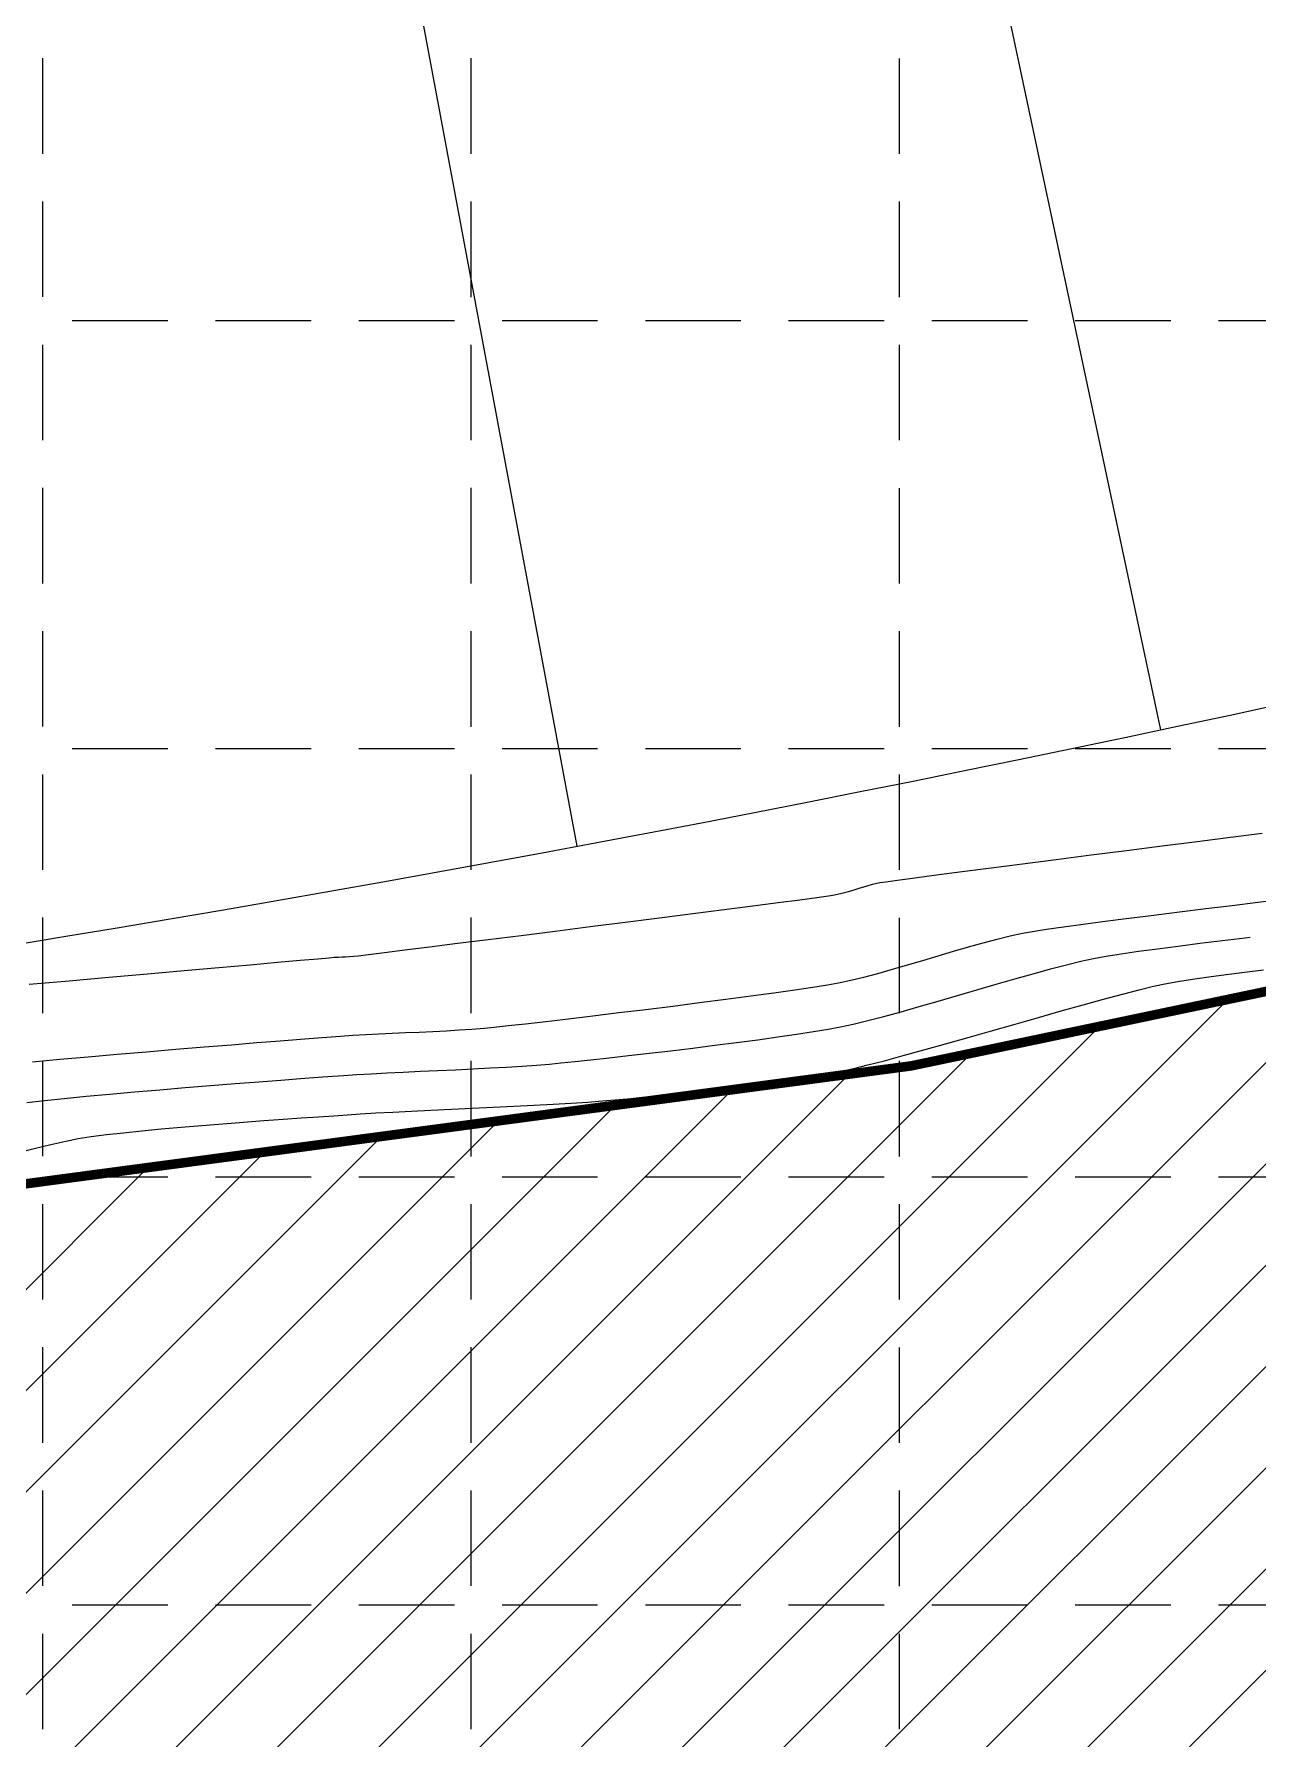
# Model space of a CAD drawing. Extents: x 2138193 to 2139991, y 332071 to 334944.
# Drawn here: x 2139090.7 to 2139218.8, y 332865.7 to 333044.3 of the extents above; entities that cross this region are included whole.
import ezdxf

# ---------------------------------------------------------------- set-up
doc = ezdxf.new("R2010")
doc.units = 0
doc.header["$LTSCALE"] = 100
doc.header["$MEASUREMENT"] = 0
doc.linetypes.add('DASHED', pattern=[0.75, 0.5, -0.25])
doc.linetypes.add('HIDDEN', pattern=[0.375, 0.25, -0.125])
for name, color, linetype in [('CONTOURS', 35, 'Continuous'), ('GRID', 254, 'DASHED'), ('V-PROP-SUBD-N', 7, 'Continuous')]:
    doc.layers.add(name, color=color, linetype=linetype)

msp = doc.modelspace()

# ---------------------------------------------------------------- hatches: boundary and pattern name
at = {"layer": 'CONTOURS', "ltscale": 10}
h = msp.add_hatch(dxfattribs=at)
h.set_pattern_fill('ANSI31', color=5, scale=60, style=0)
h.set_pattern_definition([(45, (0, 0), (-5.303300858899106, 5.303300858899107), [])])
h.paths.add_polyline_path([(2138483.546160111, 332606.2740493599), (2138656.140052903, 332606.2740493599), (2138921.264482902, 332760.8706732228), (2139372.471049562, 332785.9219287917), (2139377.748317752, 332780.6479753673), (2139409.411939294, 332807.0177192923), (2139404.134671104, 332828.1135155923), (2139401.496037009, 332952.0512992817), (2139392.260811476, 332977.1025548506), (2139347.404019459, 332973.1470955816), (2139339.488117175, 332969.1916305132), (2139182.489332715, 332936.2294564062), (2139043.960999322, 332917.7706368185), (2138914.667891463, 332903.2672764998), (2138844.744069344, 332879.534509287), (2138820.996350087, 332862.3941780554), (2138795.929319984, 332796.4698240421), (2138748.301847437, 332763.2789477164)])

# ---------------------------------------------------------------- linework, layer by layer
at = {"layer": 'CONTOURS', "color": 5, "ltscale": 10, "const_width": 1}
msp.add_lwpolyline([(2138656.140052903, 332606.2740493598), (2138921.264482902, 332760.8706732228), (2139372.471049562, 332785.9219287917), (2139377.748317752, 332780.6479753673), (2139409.411939294, 332807.0177192923), (2139404.134671104, 332828.1135155923), (2139401.496037009, 332952.0512992817), (2139392.260811476, 332977.1025548506), (2139347.404019459, 332973.1470955816), (2139339.488117175, 332969.1916305132), (2139182.489332715, 332936.2294564062), (2139043.960999322, 332917.7706368185), (2138914.667891463, 332903.2672764998), (2138844.744069344, 332879.534509287), (2138820.996350087, 332862.3941780554), (2138795.929319984, 332796.4698240421), (2138748.301847437, 332763.2789477164), (2138483.546160112, 332606.27404936)], dxfattribs=at)
at = {"layer": 'CONTOURS', "extrusion": (0.1262714683263507, -0.9919957239256163, 0), "elevation": -60173.13636087859}
msp.add_lwpolyline([(2164129.199477174, 548), (2164132.880474918, 548)], dxfattribs=at)
at = {"layer": 'CONTOURS'}
for points, elevation in [([(2139212.413155856, 332959.7304360873), (2139215.927103354, 332960.1776215354)], 548), ([(2139205.04135132, 332958.7917002609), (2139208.761621833, 332959.2656310972)], 548), ([(2139182.858238722, 332955.9321311753), (2139185.131863757, 332956.2321194478)], 548), ([(2139185.131863757, 332956.2321194478), (2139187.81870253, 332956.5824377459)], 548), ([(2139187.81870253, 332956.5824377459), (2139190.849905008, 332956.9745923736)], 548), ([(2139190.849905008, 332956.9745923736), (2139194.15662116, 332957.4000896348)], 548), ([(2139177.761442554, 332955.0643613991), (2139178.43866895, 332955.247737943)], 548), ([(2139178.43866895, 332955.247737943), (2139179.205146372, 332955.41908347)], 548), ([(2139165.902349235, 332952.983764022), (2139168.569250112, 332953.3303027814)], 548), ([(2139145.219496091, 332950.350192329), (2139148.877151177, 332950.8120785715)], 548), ([(2139198.429523826, 332950.7978090598), (2139200.488320557, 332951.0789056399)], 546), ([(2139202.780149613, 332951.3803694995), (2139205.257841208, 332951.6976026817)], 546), ([(2139207.87422556, 332952.0260072299), (2139210.582132883, 332952.3609851872)], 546), ([(2139141.639476933, 332949.8992060951), (2139145.219496091, 332950.350192329)], 548), ([(2139188.491343073, 332948.6907969584), (2139190.019145855, 332949.1197206794)], 546), ([(2139210.442544965, 332948.7814201904), (2139212.71835464, 332949.0652937851)], 545), ([(2139122.906403602, 332947.6471318544), (2139123.278105485, 332947.6614422127)], 548), ([(2139124.579427933, 332947.7704928405), (2139125.673902554, 332947.9041823004)], 548), ([(2139127.331536364, 332948.1090209473), (2139129.482968896, 332948.3764017558)], 548), ([(2139182.092347393, 332946.8053524918), (2139183.69690674, 332947.2794336046)], 546), ([(2139183.69690674, 332947.2794336046), (2139185.311044887, 332947.7592822004)], 546), ([(2139185.311044887, 332947.7592822004), (2139186.915583208, 332948.2335270584)], 546), ([(2139186.915583208, 332948.2335270584), (2139188.491343073, 332948.6907969584)], 546), ([(2139201.581964937, 332947.4745121101), (2139202.885570789, 332947.7120830962)], 545), ([(2139206.275176349, 332948.2282305998), (2139208.281547431, 332948.5015175308)], 545), ([(2139094.320284401, 332945.1428984617), (2139098.475042772, 332945.5125169635)], 548), ([(2139098.475042772, 332945.5125169635), (2139102.522913741, 332945.8725019447)], 548), ([(2139106.388963033, 332946.2161672772), (2139109.998256371, 332946.5368268332)], 548), ([(2139109.998256371, 332946.5368268332), (2139113.275859484, 332946.827794485)], 548), ([(2139113.275859484, 332946.827794485), (2139116.146838095, 332947.0823841045)], 548), ([(2139176.153470588, 332945.1941272824), (2139177.527928446, 332945.5314262572)], 546), ([(2139193.348135235, 332945.34413416), (2139195.251994518, 332945.8821060922)], 545), ([(2139197.055870998, 332946.376578815), (2139198.731200806, 332946.8151033669)], 545), ([(2139211.944223718, 332945.3225627763), (2139213.643402121, 332945.5676129437)], 544), ([(2139213.643402121, 332945.5676129437), (2139215.466558984, 332945.8101500965)], 544), ([(2139163.078988556, 332943.2095093841), (2139165.688454821, 332943.5534794825)], 546), ([(2139173.740210617, 332944.7141156722), (2139174.884484674, 332944.9194518935)], 546), ([(2139187.322299246, 332943.5937127246), (2139189.354723731, 332944.1874885145)], 545), ([(2139151.887839682, 332941.8044554358), (2139154.689764442, 332942.147690246)], 546), ([(2139154.689764442, 332942.147690246), (2139157.525215851, 332942.5004124108)], 546), ([(2139181.424917275, 332941.8999610278), (2139183.32883215, 332942.4375000196)], 545), ([(2139133.787789621, 332939.9080793833), (2139135.159101708, 332939.9887814112)], 546), ([(2139135.159101708, 332939.9887814112), (2139136.494875154, 332940.0813214782)], 546), ([(2139137.785023805, 332940.1884555132), (2139138.828291598, 332940.2916129011)], 546), ([(2139138.828291598, 332940.2916129011), (2139140.286078647, 332940.4476741288)], 546), ([(2139172.246300798, 332939.8147598857), (2139173.799451147, 332940.0719028219)], 545), ([(2139173.799451147, 332940.0719028219), (2139175.094539186, 332940.3107299068)], 545), ([(2139175.094539186, 332940.3107299068), (2139176.427213761, 332940.5990010367)], 545), ([(2139193.365819687, 332940.6060176196), (2139195.809419079, 332941.3021328864)], 544), ([(2139108.472788923, 332938.2147631845), (2139111.318506298, 332938.4492910579)], 546), ([(2139116.412318889, 332938.8627836523), (2139118.556041576, 332939.0339201508)], 546), ([(2139129.561483026, 332939.7094422466), (2139130.978894128, 332939.7711657297)], 546), ([(2139132.391025044, 332939.8364594657), (2139133.787789621, 332939.9080793833)], 546), ([(2139166.417282072, 332938.9715218457), (2139168.517335643, 332939.2607608099)], 545), ([(2139168.517335643, 332939.2607608099), (2139170.472968758, 332939.5431096859)], 545), ([(2139170.472968758, 332939.5431096859), (2139172.246300798, 332939.8147598857)], 545), ([(2139090.502864205, 332936.6652428884), (2139093.343541822, 332936.9208725073)], 546), ([(2139093.343541822, 332936.9208725073), (2139096.315525058, 332937.1827704466)], 546), ([(2139102.444663336, 332937.709714842), (2139105.497445848, 332937.9669330755)], 546), ([(2139143.256838841, 332936.3114231025), (2139144.618799224, 332936.4244034733)], 545), ([(2139145.807357071, 332936.5380666248), (2139147.268181251, 332936.6867341521)], 545), ([(2139152.905445628, 332937.3046771123), (2139155.076528974, 332937.5552762662)], 545), ([(2139155.076528974, 332937.5552762662), (2139157.330475568, 332937.8218368577)], 545), ([(2139177.96318192, 332936.3217806943), (2139179.7023284, 332936.7738940735)], 544), ([(2139179.7023284, 332936.7738940735), (2139181.661602475, 332937.3023760375)], 544), ([(2139121.917260774, 332935.1499487715), (2139123.089449035, 332935.2352618233)], 545), ([(2139127.594791156, 332935.4977958205), (2139129.318078212, 332935.5813067225)], 545), ([(2139132.937134759, 332935.7479127526), (2139134.779645221, 332935.8328695041)], 545), ([(2139134.779645221, 332935.8328695041), (2139136.60863779, 332935.9201698293)], 545), ([(2139140.11955119, 332936.1055244476), (2139141.748212991, 332936.2054403646)], 545), ([(2139172.477454196, 332935.2025173943), (2139173.976126389, 332935.4545731588)], 544), ([(2139173.976126389, 332935.4545731588), (2139175.304593699, 332935.7020079201)], 544), ([(2139176.483993524, 332935.9598729574), (2139177.96318192, 332936.3217806943)], 544), ([(2139093.824459097, 332932.825176359), (2139096.122724002, 332933.0463229252)], 545), ([(2139098.585112431, 332933.2722307221), (2139101.164721977, 332933.4999759878)], 545), ([(2139101.164721977, 332933.4999759878), (2139103.81465023, 332933.7266349606)], 545), ([(2139106.487994784, 332933.9492838786), (2139109.137853229, 332934.1649989798)], 545), ([(2139157.734931957, 332933.2976079533), (2139159.582973888, 332933.5032639063)], 544), ([(2139165.343088445, 332934.1943997694), (2139167.241394245, 332934.4417818142)], 544), ([(2139123.430658034, 332931.1126025296), (2139124.819336934, 332931.2052332293)], 544), ([(2139138.717642086, 332931.9100504676), (2139140.884850041, 332932.0161894098)], 544), ([(2139140.884850041, 332932.0161894098), (2139142.993727576, 332932.1230393653)], 544), ([(2139142.993727576, 332932.1230393653), (2139145.009686567, 332932.2303831082)], 544), ([(2139148.624496429, 332932.445683052), (2139150.154171054, 332932.5532048011)], 544), ([(2139100.01058499, 332929.229197229), (2139101.927334597, 332929.4285887151)], 544), ([(2139106.07516809, 332929.812124534), (2139108.240633023, 332929.994512754)], 544), ([(2139110.423384111, 332930.1694771061), (2139112.590611877, 332930.3361395337)], 544), ([(2139114.709506846, 332930.4936219805), (2139116.747259539, 332930.6410463902)], 544), ([(2139116.747259539, 332930.6410463902), (2139118.671060482, 332930.7775347062)], 544), ([(2139090.665300962, 332927.5766007274), (2139092.421001339, 332928.0100042759)], 544), ([(2139093.972799718, 332928.360076035), (2139095.282718444, 332928.6110651409)], 544), ([(2139096.655467437, 332928.8195573856), (2139098.242359444, 332929.0258941004)], 544), ([(2139098.242359444, 332929.0258941004), (2139100.01058499, 332929.229197229)], 544)]:
    msp.add_lwpolyline(points, dxfattribs=dict(at, elevation=elevation))
at = {"layer": 'CONTOURS', "extrusion": (0.1262885962209197, -0.9919935435599113, 0), "elevation": -60135.77001580864}
msp.add_lwpolyline([(2164137.461396348, 548), (2164140.795602466, 548)], dxfattribs=at)
at = {"layer": 'CONTOURS', "extrusion": (0.1271401217307065, -0.9918847662134455, 0), "elevation": -58277.96746851382}
msp.add_lwpolyline([(2164166.340303882, 548), (2164169.882428846, 548)], dxfattribs=at)
at = {"layer": 'CONTOURS', "extrusion": (0.1267900415274944, -0.9919295768195726, 0), "elevation": -59041.77826663147}
msp.add_lwpolyline([(2164149.179221123, 548), (2164152.860120939, 548)], dxfattribs=at)
at = {"layer": 'CONTOURS', "extrusion": (0.1265398813160619, -0.9919615206430726, 0), "elevation": -59587.55728315352}
msp.add_lwpolyline([(2164137.901467362, 548), (2164141.651771073, 548)], dxfattribs=at)
at = {"layer": 'CONTOURS', "extrusion": (0.2173901262053393, -0.9760847980725992, 0), "elevation": 140043.9353064228}
msp.add_lwpolyline([(2160396.616942549, 548), (2160397.402281199, 548)], dxfattribs=at)
at = {"layer": 'CONTOURS', "extrusion": (0.2607951170292627, -0.9653941717939326, 0), "elevation": 236454.3066464692}
msp.add_lwpolyline([(2151980.15800978, 548), (2151980.859567284, 548)], dxfattribs=at)
at = {"layer": 'CONTOURS', "extrusion": (-0.2918953036658262, 0.9564502766468498, 0), "elevation": -305960.9866928409}
msp.add_lwpolyline([(-2143203.241341697, 548), (-2143203.893448421, 548)], dxfattribs=at)
at = {"layer": 'CONTOURS', "extrusion": (0.3033600028692761, -0.9528760195634859, 0), "elevation": 331676.0678011369}
msp.add_lwpolyline([(2139375.151841888, 548), (2139375.787644972, 548)], dxfattribs=at)
at = {"layer": 'CONTOURS', "extrusion": (-0.2921968731055384, 0.9563581898783249, 0), "elevation": -306636.7502469308}
msp.add_lwpolyline([(-2143107.948310484, 548), (-2143108.600452222, 548)], dxfattribs=at)
at = {"layer": 'CONTOURS', "extrusion": (-0.15596531152322, 0.9877625330014623, 0), "elevation": -4756.863004196377}
msp.add_lwpolyline([(-2164930.565880133, 548), (-2164931.194455933, 548)], dxfattribs=at)
at = {"layer": 'CONTOURS', "extrusion": (0.1387703568482799, -0.9903245872239067, 0), "elevation": -32879.28723445785}
msp.add_lwpolyline([(2164686.73413614, 548), (2164687.986904653, 548)], dxfattribs=at)
at = {"layer": 'CONTOURS', "extrusion": (0.1334081231983502, -0.9910611851266772, 0), "elevation": -44595.33039716963}
msp.add_lwpolyline([(2164478.316981978, 548), (2164480.124702118, 548)], dxfattribs=at)
at = {"layer": 'CONTOURS', "extrusion": (0.1270439971910148, -0.9918970827549246, 0), "elevation": -58486.90407966555}
msp.add_lwpolyline([(2164125.764381679, 548), (2164129.065726344, 548)], dxfattribs=at)
at = {"layer": 'CONTOURS', "extrusion": (0.1278037701171362, -0.9917994738574156, 0), "elevation": -56829.12689015566}
msp.add_lwpolyline([(2164173.232762873, 548), (2164176.263040487, 548)], dxfattribs=at)
at = {"layer": 'CONTOURS', "extrusion": (0.1304333579191407, -0.9914570788198233, 0), "elevation": -51089.99660295137}
msp.add_lwpolyline([(2164322.04167365, 548), (2164324.320152056, 548)], dxfattribs=at)
at = {"layer": 'CONTOURS', "extrusion": (0.1330734390307598, -0.9911061798942264, 0), "elevation": -45325.57903456537}
msp.add_lwpolyline([(2164452.711989739, 548), (2164454.509744393, 548)], dxfattribs=at)
at = {"layer": 'CONTOURS', "extrusion": (0.1384497671938766, -0.9903694573056872, 0), "elevation": -33579.39045093767}
msp.add_lwpolyline([(2164668.602212497, 548), (2164669.84938089, 548)], dxfattribs=at)
at = {"layer": 'CONTOURS', "extrusion": (0.155547398592707, -0.9878284298353848, 0), "elevation": 3841.460812539735}
msp.add_lwpolyline([(2164926.875314862, 548), (2164927.50213298, 548)], dxfattribs=at)
at = {"layer": 'CONTOURS', "extrusion": (0.1215205530704062, -0.9925889155040282, 0), "elevation": -70526.76982993909}
msp.add_lwpolyline([(2163817.266807036, 546), (2163820.039617077, 546)], dxfattribs=at)
at = {"layer": 'CONTOURS', "extrusion": (0.1207103013224802, -0.9926877772767408, 0), "elevation": -72292.98746726575}
msp.add_lwpolyline([(2163761.750534044, 546), (2163764.520230597, 546)], dxfattribs=at)
at = {"layer": 'CONTOURS', "extrusion": (0.1202963822604454, -0.9927380220456195, 0), "elevation": -73195.1789303312}
msp.add_lwpolyline([(2163734.189041493, 546), (2163736.908245829, 546)], dxfattribs=at)
at = {"layer": 'CONTOURS', "extrusion": (0.1202793182511863, -0.9927400896513799, 0), "elevation": -73232.37099574052}
msp.add_lwpolyline([(2163735.649787701, 546), (2163738.271119707, 546)], dxfattribs=at)
at = {"layer": 'CONTOURS', "extrusion": (0.1256167790247722, -0.9920788400260543, 0), "elevation": -61600.46363045298}
msp.add_lwpolyline([(2164028.545274168, 548), (2164032.240474994, 548)], dxfattribs=at)
at = {"layer": 'CONTOURS', "extrusion": (0.1260015205152081, -0.9920300483492704, 0), "elevation": -60761.19764170208}
msp.add_lwpolyline([(2164055.967805791, 548), (2164059.601612601, 548)], dxfattribs=at)
at = {"layer": 'CONTOURS', "extrusion": (0.1264643606302388, -0.991971151541407, 0), "elevation": -59751.50056981429}
msp.add_lwpolyline([(2164087.715562889, 548), (2164091.218084179, 548)], dxfattribs=at)
at = {"layer": 'CONTOURS', "extrusion": (0.1425373120607168, -0.9897894294598755, 0), "elevation": -24635.58609280689}
msp.add_lwpolyline([(2164812.107885593, 546), (2164813.904828024, 546)], dxfattribs=at)
at = {"layer": 'CONTOURS', "extrusion": (0.130415136951165, -0.9914594757497701, 0), "elevation": -51123.37749178172}
msp.add_lwpolyline([(2164352.455227469, 546), (2164354.766798554, 546)], dxfattribs=at)
at = {"layer": 'CONTOURS', "extrusion": (0.1245412328336518, -0.9922144331364436, 0), "elevation": -63940.2198028873}
msp.add_lwpolyline([(2164016.54716491, 546), (2164019.184079133, 546)], dxfattribs=at)
at = {"layer": 'CONTOURS', "extrusion": (0.124126563272961, -0.9922663938126918, 0), "elevation": -64850.69275819103}
msp.add_lwpolyline([(2163916.631507878, 548), (2163919.585299922, 548)], dxfattribs=at)
at = {"layer": 'CONTOURS', "extrusion": (0.1244240636456558, -0.992229133006032, 0), "elevation": -64201.89335076971}
msp.add_lwpolyline([(2163938.931875384, 548), (2163942.173733335, 548)], dxfattribs=at)
at = {"layer": 'CONTOURS', "extrusion": (0.1247038272880301, -0.9921940109977067, 0), "elevation": -63591.7464006127}
msp.add_lwpolyline([(2163960.190059258, 548), (2163963.650090992, 548)], dxfattribs=at)
at = {"layer": 'CONTOURS', "extrusion": (0.2574743359389459, -0.9662851371788759, 0), "elevation": 229062.7438039174}
msp.add_lwpolyline([(2152793.374603573, 546), (2152794.886235092, 546)], dxfattribs=at)
at = {"layer": 'CONTOURS', "extrusion": (0.2388961287489139, -0.9710451275140525, 0), "elevation": 187735.5648282073}
msp.add_lwpolyline([(2156791.812043428, 546), (2156793.227376959, 546)], dxfattribs=at)
at = {"layer": 'CONTOURS', "extrusion": (-0.212296376602, 0.977205325651504, 0), "elevation": -128782.5280853222}
msp.add_lwpolyline([(-2161114.695804098, 546), (-2161115.99426178, 546)], dxfattribs=at)
at = {"layer": 'CONTOURS', "extrusion": (0.1759169220460028, -0.9844050165139655, 0), "elevation": 48562.67474418564}
msp.add_lwpolyline([(2164404.986784085, 546), (2164406.080521965, 546)], dxfattribs=at)
at = {"layer": 'CONTOURS', "extrusion": (0.1542536615745171, -0.988031278801868, 0), "elevation": 1013.366762165329}
msp.add_lwpolyline([(2164950.574000841, 546), (2164952.042803259, 546)], dxfattribs=at)
at = {"layer": 'CONTOURS', "extrusion": (0.1204368141748722, -0.9927209949383601, 0), "elevation": -72885.56272124231}
msp.add_lwpolyline([(2163740.702856297, 545), (2163743.070900808, 545)], dxfattribs=at)
at = {"layer": 'CONTOURS', "extrusion": (0.1181449892182733, -0.9929963552413544, 0), "elevation": -77879.95023831411}
msp.add_lwpolyline([(2163569.064179678, 545), (2163571.466999191, 545)], dxfattribs=at)
at = {"layer": 'CONTOURS', "extrusion": (0.1167415386314059, -0.9931623297114989, 0), "elevation": -80937.49737033591}
msp.add_lwpolyline([(2163459.244123074, 545), (2163459.752580303, 545)], dxfattribs=at)
at = {"layer": 'CONTOURS', "extrusion": (0.08818101029601463, -0.9961044671233907, 0), "elevation": -143020.6531098049}
msp.add_lwpolyline([(2160142.759660942, 548), (2160145.158425243, 548)], dxfattribs=at)
at = {"layer": 'CONTOURS', "extrusion": (0.08791879856176284, -0.9961276448625729, 0), "elevation": -143589.2720565069}
msp.add_lwpolyline([(2160107.435669406, 548), (2160109.275721527, 548)], dxfattribs=at)
at = {"layer": 'CONTOURS', "extrusion": (0.08733772657675007, -0.9961787598199456, 0), "elevation": -144849.273570615}
msp.add_lwpolyline([(2160025.150329033, 548), (2160026.356437324, 548)], dxfattribs=at)
at = {"layer": 'CONTOURS', "extrusion": (0.0849533054764865, -0.9963849335917414, 0), "elevation": -150018.4852342498}
msp.add_lwpolyline([(2159673.500010096, 548), (2159673.996944409, 548)], dxfattribs=at)
at = {"layer": 'CONTOURS', "extrusion": (0.06058739650154763, -0.9981628962174283, 0), "elevation": -202732.1071712249}
msp.add_lwpolyline([(2155364.705035259, 548), (2155365.155225485, 548)], dxfattribs=at)
at = {"layer": 'CONTOURS', "extrusion": (0.04243494058528157, -0.9990992322174628, 0), "elevation": -241874.1851801948}
msp.add_lwpolyline([(2151324.27545958, 548), (2151324.667030675, 548)], dxfattribs=at)
at = {"layer": 'CONTOURS', "extrusion": (0.05202088757606076, -0.998645996965791, 0), "elevation": -221217.7577367272}
msp.add_lwpolyline([(2153547.131560981, 548), (2153547.522904549, 548)], dxfattribs=at)
at = {"layer": 'CONTOURS', "extrusion": (0.07726039504989665, -0.997010948463824, 0), "elevation": -166682.9442992215}
msp.add_lwpolyline([(2158453.387457354, 548), (2158453.837355915, 548)], dxfattribs=at)
at = {"layer": 'CONTOURS', "extrusion": (0.1159623691838391, -0.9932536075611662, 0), "elevation": -82643.6199616146}
msp.add_lwpolyline([(2163302.152727717, 548), (2163302.617820383, 548)], dxfattribs=at)
at = {"layer": 'CONTOURS', "extrusion": (0.1226400922534476, -0.99245121178427, 0), "elevation": -68091.98097762954}
msp.add_lwpolyline([(2163810.628907942, 548), (2163812.299150056, 548)], dxfattribs=at)
at = {"layer": 'CONTOURS', "extrusion": (0.1237813905242433, -0.9923095118761509, 0), "elevation": -65603.41895388777}
msp.add_lwpolyline([(2163891.346088546, 548), (2163893.941922565, 548)], dxfattribs=at)
at = {"layer": 'CONTOURS', "extrusion": (0.2368535218339034, -0.971545371660468, 0), "elevation": 183203.8161647589}
msp.add_lwpolyline([(2157188.252100702, 545), (2157189.814785589, 545)], dxfattribs=at)
at = {"layer": 'CONTOURS', "extrusion": (0.2121478888369757, -0.9772375725799813, 0), "elevation": 128458.3176217305}
msp.add_lwpolyline([(2161140.901446689, 545), (2161142.265030018, 545)], dxfattribs=at)
at = {"layer": 'CONTOURS', "extrusion": (0.1578031765404258, -0.9874705856245801, 0), "elevation": 8796.938374456426}
msp.add_lwpolyline([(2164940.132772958, 545), (2164941.730466363, 545)], dxfattribs=at)
at = {"layer": 'CONTOURS', "extrusion": (0.1441927595692068, -0.9895496188104046, 0), "elevation": -21010.73622374807}
msp.add_lwpolyline([(2164857.646914177, 545), (2164859.47797983, 545)], dxfattribs=at)
at = {"layer": 'CONTOURS', "extrusion": (0.1284517334396988, -0.9917157617867817, 0), "elevation": -55405.26486489875}
msp.add_lwpolyline([(2164254.382721479, 545), (2164256.561770777, 545)], dxfattribs=at)
at = {"layer": 'CONTOURS', "extrusion": (0.08854400981837984, -0.9960722656139377, 0), "elevation": -142233.4347584258}
msp.add_lwpolyline([(2160181.058982981, 548), (2160184.940276964, 548)], dxfattribs=at)
at = {"layer": 'CONTOURS', "extrusion": (0.2570558757139453, -0.9663965421921462, 0), "elevation": 228130.7424405781}
msp.add_lwpolyline([(2152879.371271015, 546), (2152880.882815302, 546)], dxfattribs=at)
at = {"layer": 'CONTOURS', "extrusion": (0.2699980939103202, -0.9628608566583201, 0), "elevation": 256993.6557459814}
msp.add_lwpolyline([(2149626.477354705, 546), (2149628.064152889, 546)], dxfattribs=at)
at = {"layer": 'CONTOURS', "extrusion": (0.2785018794784332, -0.9604356840137606, 0), "elevation": 275992.2405264396}
msp.add_lwpolyline([(2147271.486434954, 546), (2147273.127150665, 546)], dxfattribs=at)
at = {"layer": 'CONTOURS', "extrusion": (0.2768149960338133, -0.9609232320902643, 0), "elevation": 272225.8819848125}
msp.add_lwpolyline([(2147762.794667475, 545), (2147764.850272078, 545)], dxfattribs=at)
at = {"layer": 'CONTOURS', "extrusion": (0.2643644397268082, -0.9644228548763922, 0), "elevation": 244426.5361196828}
msp.add_lwpolyline([(2151107.843648901, 545), (2151109.71406961, 545)], dxfattribs=at)
at = {"layer": 'CONTOURS', "extrusion": (0.1241008075270925, -0.9922696153622379, 0), "elevation": -64893.64409968909}
msp.add_lwpolyline([(2163997.352081823, 544), (2163999.283371214, 544)], dxfattribs=at)
at = {"layer": 'CONTOURS', "extrusion": (0.1186544815117331, -0.9929356041643295, 0), "elevation": -76766.25772567227}
msp.add_lwpolyline([(2163610.645460606, 544), (2163612.638326155, 544)], dxfattribs=at)
at = {"layer": 'CONTOURS', "extrusion": (0.08863745646675043, -0.9960639544281809, 0), "elevation": -142030.7759506158}
msp.add_lwpolyline([(2160181.954911113, 548), (2160186.15816682, 548)], dxfattribs=at)
at = {"layer": 'CONTOURS', "extrusion": (0.1342818736602809, -0.9909431761742368, 0), "elevation": -42676.96565619722}
msp.add_lwpolyline([(2164499.925864705, 546), (2164502.373313673, 546)], dxfattribs=at)
at = {"layer": 'CONTOURS', "extrusion": (0.1390873514383099, -0.9902801162650273, 0), "elevation": -32176.47908190731}
msp.add_lwpolyline([(2164683.93112529, 546), (2164686.139260029, 546)], dxfattribs=at)
at = {"layer": 'CONTOURS', "extrusion": (0.1459651120288788, -0.9892897381810837, 0), "elevation": -17134.03726502392}
msp.add_lwpolyline([(2164857.46230037, 546), (2164859.376434736, 546)], dxfattribs=at)
at = {"layer": 'CONTOURS', "extrusion": (0.1567951392680696, -0.9876311478998152, 0), "elevation": 6585.474325683899}
msp.add_lwpolyline([(2164917.163888333, 546), (2164918.729419687, 546)], dxfattribs=at)
at = {"layer": 'CONTOURS', "extrusion": (0.2115535673695992, -0.9773664042380403, 0), "elevation": 127140.8993061618}
msp.add_lwpolyline([(2161193.350332743, 546), (2161194.648705502, 546)], dxfattribs=at)
at = {"layer": 'CONTOURS', "extrusion": (0.2794964116055426, -0.9601467366499901, 0), "elevation": 278220.4753429157}
msp.add_lwpolyline([(2146988.164378216, 545), (2146990.266298411, 545)], dxfattribs=at)
at = {"layer": 'CONTOURS', "extrusion": (0.2795620706093834, -0.96012762103618, 0), "elevation": 278367.2947609455}
msp.add_lwpolyline([(2146973.352548464, 545), (2146975.454491207, 545)], dxfattribs=at)
at = {"layer": 'CONTOURS', "extrusion": (0.2603295554117208, -0.9655198198789788, 0), "elevation": 235434.3990266533}
msp.add_lwpolyline([(2152117.495230276, 544), (2152119.535450614, 544)], dxfattribs=at)
at = {"layer": 'CONTOURS', "extrusion": (0.251533252795172, -0.9678486569388213, 0), "elevation": 215841.9362899088}
msp.add_lwpolyline([(2154172.720478056, 544), (2154174.530539356, 544)], dxfattribs=at)
at = {"layer": 'CONTOURS', "extrusion": (0.2377033061881765, -0.9713378085028967, 0), "elevation": 185095.1339095706}
msp.add_lwpolyline([(2157033.945233322, 544), (2157035.483346141, 544)], dxfattribs=at)
at = {"layer": 'CONTOURS', "extrusion": (-0.214006953284518, 0.9768321370357747, 0), "elevation": -132574.40307187}
msp.add_lwpolyline([(-2160899.422153067, 544), (-2160900.646885892, 544)], dxfattribs=at)
at = {"layer": 'CONTOURS', "extrusion": (0.1802555820962613, -0.9836198072035445, 0), "elevation": 58113.24501789233}
msp.add_lwpolyline([(2164183.547857071, 544), (2164184.929381567, 544)], dxfattribs=at)
at = {"layer": 'CONTOURS', "extrusion": (0.1580564015017589, -0.9874300855981221, 0), "elevation": 9355.913595925667}
msp.add_lwpolyline([(2164944.808693651, 544), (2164946.372778465, 544)], dxfattribs=at)
at = {"layer": 'CONTOURS', "extrusion": (0.1198190515329656, -0.9927957468128782, 0), "elevation": -74232.05711365811}
msp.add_lwpolyline([(2163630.933594892, 546), (2163633.6672595, 546)], dxfattribs=at)
at = {"layer": 'CONTOURS', "extrusion": (0.1254882301373139, -0.9920951083928419, 0), "elevation": -61871.53421098099}
msp.add_lwpolyline([(2164028.081962628, 546), (2164030.918939163, 546)], dxfattribs=at)
at = {"layer": 'CONTOURS', "extrusion": (0.1278437622777842, -0.9917943196281482, 0), "elevation": -56732.5278065459}
msp.add_lwpolyline([(2164171.74114232, 546), (2164174.50302763, 546)], dxfattribs=at)
at = {"layer": 'CONTOURS', "extrusion": (0.2640672573801316, -0.9645042683056076, 0), "elevation": 243763.8883062368}
msp.add_lwpolyline([(2151166.799062746, 545), (2151168.669402422, 545)], dxfattribs=at)
at = {"layer": 'CONTOURS', "extrusion": (0.276680544040324, -0.9609619537471557, 0), "elevation": 271925.3919979115}
msp.add_lwpolyline([(2147792.485839504, 545), (2147794.541399843, 545)], dxfattribs=at)
at = {"layer": 'CONTOURS', "extrusion": (0.2725648309825319, -0.9621374189332124, 0), "elevation": 262734.2591424538}
msp.add_lwpolyline([(2148948.424410171, 544), (2148950.903176222, 544)], dxfattribs=at)
at = {"layer": 'CONTOURS', "extrusion": (0.2700615374850961, -0.9628430640406493, 0), "elevation": 257144.2793351897}
msp.add_lwpolyline([(2149626.966427947, 544), (2149629.341059229, 544)], dxfattribs=at)
at = {"layer": 'CONTOURS', "extrusion": (0.2661650177177915, -0.9639274782592764, 0), "elevation": 248447.7946657088}
msp.add_lwpolyline([(2150651.802980505, 544), (2150654.031416263, 544)], dxfattribs=at)
at = {"layer": 'CONTOURS', "extrusion": (0.08275523499866692, -0.9965699027566082, 0), "elevation": -154773.3211387048}
msp.add_lwpolyline([(2159351.583351078, 546), (2159352.877940296, 546)], dxfattribs=at)
at = {"layer": 'CONTOURS', "extrusion": (0.1108506802541985, -0.9938370725059423, 0), "elevation": -93763.40396429526}
msp.add_lwpolyline([(2162863.59470474, 546), (2162865.423856458, 546)], dxfattribs=at)
at = {"layer": 'CONTOURS', "extrusion": (0.1138103838593153, -0.9935024894411666, 0), "elevation": -87320.78106414358}
msp.add_lwpolyline([(2163135.108778713, 546), (2163137.246209707, 546)], dxfattribs=at)
at = {"layer": 'CONTOURS', "extrusion": (0.1160874164963153, -0.9932390003071824, 0), "elevation": -82362.15353512648}
msp.add_lwpolyline([(2163331.722230879, 546), (2163334.113175779, 546)], dxfattribs=at)
at = {"layer": 'CONTOURS', "extrusion": (0.1180268904802736, -0.993010399302826, 0), "elevation": -78137.22366599023}
msp.add_lwpolyline([(2163490.832853875, 546), (2163493.422543689, 546)], dxfattribs=at)
at = {"layer": 'CONTOURS', "extrusion": (0.2363140660638098, -0.9716767271991182, 0), "elevation": 182006.8479536962}
msp.add_lwpolyline([(2157266.496404225, 545), (2157268.058992285, 545)], dxfattribs=at)
at = {"layer": 'CONTOURS', "extrusion": (0.2528199540182365, -0.9675133440166171, 0), "elevation": 218702.0402654595}
msp.add_lwpolyline([(2153857.327827009, 545), (2153859.059505927, 545)], dxfattribs=at)
at = {"layer": 'CONTOURS', "extrusion": (0.2744360909577536, -0.9616053410728477, 0), "elevation": 266914.400111741}
msp.add_lwpolyline([(2148428.123821591, 544), (2148430.684596394, 544)], dxfattribs=at)
at = {"layer": 'CONTOURS', "extrusion": (0.08300717882763166, -0.9965489492559197, 0), "elevation": -154227.8685569011}
msp.add_lwpolyline([(2159359.577186943, 546), (2159362.562833637, 546)], dxfattribs=at)
at = {"layer": 'CONTOURS', "extrusion": (0.08130620700662415, -0.9966891695519703, 0), "elevation": -157913.1188631395}
msp.add_lwpolyline([(2159099.046099785, 546), (2159101.718854232, 546)], dxfattribs=at)
at = {"layer": 'CONTOURS', "extrusion": (0.08047418201351506, -0.9967566934960888, 0), "elevation": -159715.3964915337}
msp.add_lwpolyline([(2158969.146975458, 546), (2158971.584789216, 546)], dxfattribs=at)
at = {"layer": 'CONTOURS', "extrusion": (0.07851043011462398, -0.9969132922993938, 0), "elevation": -163968.2305393197}
msp.add_lwpolyline([(2158654.909077152, 546), (2158656.720018929, 546)], dxfattribs=at)
at = {"layer": 'CONTOURS', "extrusion": (0.07702901928704028, -0.9970288512313357, 0), "elevation": -167175.6206997842}
msp.add_lwpolyline([(2158410.694782789, 546), (2158412.11379379, 546)], dxfattribs=at)
at = {"layer": 'CONTOURS', "extrusion": (0.07439641559345389, -0.9972287467511384, 0), "elevation": -172873.6336603273}
msp.add_lwpolyline([(2157963.21746067, 546), (2157964.19221358, 546)], dxfattribs=at)
at = {"layer": 'CONTOURS', "extrusion": (0.06578357919038345, -0.9978339143910187, 0), "elevation": -191499.0320624615}
msp.add_lwpolyline([(2156391.167856628, 546), (2156392.46318217, 546)], dxfattribs=at)
at = {"layer": 'CONTOURS', "extrusion": (0.05598101601090468, -0.9984318333498723, 0), "elevation": -212667.0014259502}
msp.add_lwpolyline([(2154407.826075236, 546), (2154409.165846549, 546)], dxfattribs=at)
at = {"layer": 'CONTOURS', "extrusion": (0.0491476351578379, -0.9987915247730089, 0), "elevation": -227404.2153183199}
msp.add_lwpolyline([(2152903.488369738, 546), (2152904.862765411, 546)], dxfattribs=at)
at = {"layer": 'CONTOURS', "extrusion": (0.04492146559013049, -0.9989905214411371, 0), "elevation": -236510.7815638004}
msp.add_lwpolyline([(2151923.482716701, 546), (2151924.881842107, 546)], dxfattribs=at)
at = {"layer": 'CONTOURS', "extrusion": (0.04307829229601726, -0.9990716994955161, 0), "elevation": -240480.5928333916}
msp.add_lwpolyline([(2151484.866634572, 546), (2151486.280552249, 546)], dxfattribs=at)
at = {"layer": 'CONTOURS', "extrusion": (0.04618838829807635, -0.9989327468786006, 0), "elevation": -233781.427882109}
msp.add_lwpolyline([(2152225.936110297, 546), (2152227.349749924, 546)], dxfattribs=at)
at = {"layer": 'CONTOURS', "extrusion": (0.123527883406835, -0.9923411016485347, 0), "elevation": -66142.30019113066}
msp.add_lwpolyline([(2163903.162112093, 545), (2163905.485941302, 545)], dxfattribs=at)
at = {"layer": 'CONTOURS', "extrusion": (0.1271189911990245, -0.991887474503304, 0), "elevation": -58309.30920572288}
msp.add_lwpolyline([(2164130.721657401, 545), (2164133.015519045, 545)], dxfattribs=at)
at = {"layer": 'CONTOURS', "extrusion": (0.1313285209892871, -0.9913389024822775, 0), "elevation": -49121.79289043811}
msp.add_lwpolyline([(2164361.045173109, 545), (2164363.271045012, 545)], dxfattribs=at)
at = {"layer": 'CONTOURS', "extrusion": (0.2701379189784631, -0.9628216370283674, 0), "elevation": 257314.8528194076}
msp.add_lwpolyline([(2149591.599019906, 544), (2149593.967099011, 544)], dxfattribs=at)
at = {"layer": 'CONTOURS', "extrusion": (0.2726179457527024, -0.9621223704153109, 0), "elevation": 262852.9043762872}
msp.add_lwpolyline([(2148923.802169562, 544), (2148926.276567834, 544)], dxfattribs=at)
at = {"layer": 'CONTOURS', "extrusion": (0.2740000173624513, -0.9617296868067329, 0), "elevation": 265940.1557868636}
msp.add_lwpolyline([(2148546.398149875, 544), (2148548.936783761, 544)], dxfattribs=at)
at = {"layer": 'CONTOURS', "extrusion": (0.0862857259864467, -0.9962704319064136, 0), "elevation": -147121.9923364046}
msp.add_lwpolyline([(2159846.136680797, 546), (2159849.199205284, 546)], dxfattribs=at)
at = {"layer": 'CONTOURS', "extrusion": (0.08503500055742283, -0.9963779647704977, 0), "elevation": -149833.2200266937}
msp.add_lwpolyline([(2159662.809355473, 546), (2159665.898580439, 546)], dxfattribs=at)
at = {"layer": 'CONTOURS', "extrusion": (0.09519683636510279, -0.9954584684184851, 0), "elevation": -127784.5828802883}
msp.add_lwpolyline([(2161124.120269439, 545), (2161125.314249785, 545)], dxfattribs=at)
at = {"layer": 'CONTOURS', "extrusion": (0.1055086965938328, -0.9944183802319176, 0), "elevation": -105379.7206538951}
msp.add_lwpolyline([(2162335.07736792, 545), (2162336.782092946, 545)], dxfattribs=at)
at = {"layer": 'CONTOURS', "extrusion": (0.1089053142166812, -0.9940521276750862, 0), "elevation": -97991.9106082881}
msp.add_lwpolyline([(2162684.172544042, 545), (2162686.075578043, 545)], dxfattribs=at)
at = {"layer": 'CONTOURS', "extrusion": (0.1118741910683593, -0.9937223784200496, 0), "elevation": -91531.24940024049}
msp.add_lwpolyline([(2162969.141348774, 545), (2162971.204640821, 545)], dxfattribs=at)
at = {"layer": 'CONTOURS', "extrusion": (0.1203549243000144, -0.9927309263827424, 0), "elevation": -73059.55372474829}
msp.add_lwpolyline([(2163678.344705231, 545), (2163680.660467905, 545)], dxfattribs=at)
at = {"layer": 'CONTOURS', "extrusion": (0.2662584445288814, -0.9639016758555101, 0), "elevation": 248656.3580679075}
msp.add_lwpolyline([(2150608.156834286, 544), (2150610.376532866, 544)], dxfattribs=at)
at = {"layer": 'CONTOURS', "extrusion": (0.0769565618241238, -0.9970344465424501, 0), "elevation": -167328.3560817582}
msp.add_lwpolyline([(2158392.021403719, 545), (2158394.326224461, 545)], dxfattribs=at)
at = {"layer": 'CONTOURS', "extrusion": (0.07584729201326132, -0.9971194453495805, 0), "elevation": -169729.5124680171}
msp.add_lwpolyline([(2158206.834115845, 545), (2158208.927034543, 545)], dxfattribs=at)
at = {"layer": 'CONTOURS', "extrusion": (0.07480225933064807, -0.9971983864803585, 0), "elevation": -171991.2435372616}
msp.add_lwpolyline([(2158029.863621152, 545), (2158031.697651178, 545)], dxfattribs=at)
at = {"layer": 'CONTOURS', "extrusion": (0.07375776841651785, -0.9972761862183491, 0), "elevation": -174251.4376109271}
msp.add_lwpolyline([(2157850.373035917, 545), (2157851.901189548, 545)], dxfattribs=at)
at = {"layer": 'CONTOURS', "extrusion": (0.06614221659072055, -0.9978102059933374, 0), "elevation": -190719.8329824908}
msp.add_lwpolyline([(2156459.924969615, 545), (2156461.292361942, 545)], dxfattribs=at)
at = {"layer": 'CONTOURS', "extrusion": (0.0576279939228196, -0.9983381262460288, 0), "elevation": -209108.5781981722}
msp.add_lwpolyline([(2154755.8939871, 545), (2154757.407159012, 545)], dxfattribs=at)
at = {"layer": 'CONTOURS', "extrusion": (0.05200049424069141, -0.9986470590747885, 0), "elevation": -221249.3635623552}
msp.add_lwpolyline([(2153544.659464006, 545), (2153546.291959567, 545)], dxfattribs=at)
at = {"layer": 'CONTOURS', "extrusion": (0.04636234196542399, -0.9989246884763041, 0), "elevation": -233402.5268864888}
msp.add_lwpolyline([(2152264.760944806, 545), (2152266.552529023, 545)], dxfattribs=at)
at = {"layer": 'CONTOURS', "extrusion": (0.04561990957398656, -0.9989588699493395, 0), "elevation": -235002.0673418375}
msp.add_lwpolyline([(2152092.48895981, 545), (2152094.320265278, 545)], dxfattribs=at)
at = {"layer": 'CONTOURS', "extrusion": (0.05056828379433004, -0.9987206059124324, 0), "elevation": -224337.4968215887}
msp.add_lwpolyline([(2153235.808004674, 545), (2153237.599141404, 545)], dxfattribs=at)
at = {"layer": 'CONTOURS', "extrusion": (0.05495524280180911, -0.9984888188100026, 0), "elevation": -214876.0140872815}
msp.add_lwpolyline([(2154202.351081806, 545), (2154204.07575634, 545)], dxfattribs=at)
at = {"layer": 'CONTOURS', "extrusion": (0.07007846079693683, -0.9975414825120468, 0), "elevation": -182209.9148156818}
msp.add_lwpolyline([(2157214.287636631, 545), (2157215.799980605, 545)], dxfattribs=at)
at = {"layer": 'CONTOURS', "extrusion": (0.135660982252047, -0.9907553168640629, 0), "elevation": -39655.03919355618}
msp.add_lwpolyline([(2164557.531470436, 544), (2164559.389220029, 544)], dxfattribs=at)
at = {"layer": 'CONTOURS', "extrusion": (0.1434524434094071, -0.9896572116040335, 0), "elevation": -22622.18904385035}
msp.add_lwpolyline([(2164804.404133753, 544), (2164806.177198366, 544)], dxfattribs=at)
at = {"layer": 'CONTOURS', "extrusion": (0.1531964974282313, -0.9881957463861711, 0), "elevation": -1291.420009052614}
msp.add_lwpolyline([(2164923.98954506, 544), (2164925.649902828, 544)], dxfattribs=at)
at = {"layer": 'CONTOURS', "extrusion": (0.213595161203859, -0.9769222625727686, 0), "elevation": 131665.1947311749}
msp.add_lwpolyline([(2160921.433544369, 544), (2160922.640805039, 544)], dxfattribs=at)
at = {"layer": 'CONTOURS', "extrusion": (0.09135968904974917, -0.9958179588743784, 0), "elevation": -136113.5500115353}
msp.add_lwpolyline([(2160566.994353561, 545), (2160569.467083046, 545)], dxfattribs=at)
at = {"layer": 'CONTOURS', "extrusion": (0.08299742948713083, -0.9965497612756369, 0), "elevation": -154244.907776593}
msp.add_lwpolyline([(2159356.039333764, 545), (2159358.721933928, 545)], dxfattribs=at)
at = {"layer": 'CONTOURS', "extrusion": (0.07955319810959419, -0.9968306218563592, 0), "elevation": -161705.9977114796}
msp.add_lwpolyline([(2158815.46969047, 545), (2158818.057361708, 545)], dxfattribs=at)
at = {"layer": 'CONTOURS', "extrusion": (0.07817679959917452, -0.9969395107048524, 0), "elevation": -164686.5207330908}
msp.add_lwpolyline([(2158592.732401291, 545), (2158595.202138902, 545)], dxfattribs=at)
at = {"layer": 'CONTOURS', "extrusion": (0.09855154913619661, -0.9951319471119676, 0), "elevation": -120495.2304886366}
msp.add_lwpolyline([(2161550.333426671, 544), (2161551.85593714, 544)], dxfattribs=at)
at = {"layer": 'CONTOURS', "extrusion": (0.1027648635573204, -0.9947056764782461, 0), "elevation": -111340.3812277448}
msp.add_lwpolyline([(2162042.748417308, 544), (2162044.411420224, 544)], dxfattribs=at)
at = {"layer": 'CONTOURS', "extrusion": (0.106704990945214, -0.994290724540555, 0), "elevation": -102773.6829659891}
msp.add_lwpolyline([(2162468.5633634, 544), (2162470.338678645, 544)], dxfattribs=at)
at = {"layer": 'CONTOURS', "extrusion": (0.1146287088042705, -0.9934084049965883, 0), "elevation": -85529.83952474516}
msp.add_lwpolyline([(2163222.846952081, 544), (2163224.762363483, 544)], dxfattribs=at)
at = {"layer": 'CONTOURS', "extrusion": (0.1189530601692768, -0.9928998788782103, 0), "elevation": -76110.04814008606}
msp.add_lwpolyline([(2163576.665275301, 544), (2163578.608483362, 544)], dxfattribs=at)
at = {"layer": 'CONTOURS', "extrusion": (0.1237481233323563, -0.9923136610828858, 0), "elevation": -65657.45263970515}
msp.add_lwpolyline([(2163921.03216073, 544), (2163922.975011863, 544)], dxfattribs=at)
at = {"layer": 'CONTOURS', "extrusion": (0.110214741622128, -0.9939077979013786, 0), "elevation": -95144.87583525211}
msp.add_lwpolyline([(2162752.199303741, 545), (2162754.039827214, 545)], dxfattribs=at)
at = {"layer": 'CONTOURS', "extrusion": (0.1017391623846606, -0.9948111091243743, 0), "elevation": -113575.6591149363}
msp.add_lwpolyline([(2161864.508669137, 545), (2161866.606795055, 545)], dxfattribs=at)
at = {"layer": 'CONTOURS', "extrusion": (0.07087215627686501, -0.9974854071437175, 0), "elevation": -180489.6363320453}
msp.add_lwpolyline([(2157338.563421848, 544), (2157339.952002391, 544)], dxfattribs=at)
at = {"layer": 'CONTOURS', "extrusion": (0.05906060526073342, -0.9982543988915029, 0), "elevation": -206012.0335940246}
msp.add_lwpolyline([(2155053.879172346, 544), (2155055.489035987, 544)], dxfattribs=at)
at = {"layer": 'CONTOURS', "extrusion": (0.05425821199443645, -0.9985269382601388, 0), "elevation": -216375.6968262661}
msp.add_lwpolyline([(2154039.618166906, 544), (2154041.411648717, 544)], dxfattribs=at)
at = {"layer": 'CONTOURS', "extrusion": (0.05113072714032364, -0.9986919688983695, 0), "elevation": -223120.7318076961}
msp.add_lwpolyline([(2153353.195440136, 544), (2153355.138019308, 544)], dxfattribs=at)
at = {"layer": 'CONTOURS', "extrusion": (0.04915701272493078, -0.9987910632859913, 0), "elevation": -227375.7554783088}
msp.add_lwpolyline([(2152910.002117418, 544), (2152912.059252774, 544)], dxfattribs=at)
at = {"layer": 'CONTOURS', "extrusion": (0.04805607641705169, -0.9988446393305611, 0), "elevation": -229748.6409558988}
msp.add_lwpolyline([(2152660.129011143, 544), (2152662.266150791, 544)], dxfattribs=at)
at = {"layer": 'CONTOURS', "extrusion": (0.04767977162260448, -0.998862672932579, 0), "elevation": -230559.6114242773}
msp.add_lwpolyline([(2152575.558653036, 544), (2152577.741239779, 544)], dxfattribs=at)
at = {"layer": 'CONTOURS', "extrusion": (0.04796530884611844, -0.9988490021756525, 0), "elevation": -229944.2568899513}
msp.add_lwpolyline([(2152643.562047462, 544), (2152645.755522401, 544)], dxfattribs=at)
at = {"layer": 'CONTOURS', "extrusion": (0.05689631023774807, -0.9983800928911443, 0), "elevation": -210683.4529816859}
msp.add_lwpolyline([(2154622.408946525, 544), (2154624.300462931, 544)], dxfattribs=at)
at = {"layer": 'CONTOURS', "extrusion": (0.06225291258222932, -0.9980604064258984, 0), "elevation": -199118.4597296229}
msp.add_lwpolyline([(2155723.830294727, 544), (2155725.560007202, 544)], dxfattribs=at)
at = {"layer": 'CONTOURS', "extrusion": (0.08224227016357458, -0.9966123664686997, 0), "elevation": -155876.134824115}
msp.add_lwpolyline([(2159284.626367215, 544), (2159285.929184272, 544)], dxfattribs=at)
at = {"layer": 'CONTOURS', "extrusion": (0.09371682459995727, -0.9955988935243455, 0), "elevation": -130992.9067903221}
msp.add_lwpolyline([(2160938.210998064, 544), (2160939.564837036, 544)], dxfattribs=at)
at = {"layer": 'CONTOURS', "extrusion": (0.09531084221902142, -0.9954475593196764, 0), "elevation": -127534.1808277386}
msp.add_lwpolyline([(2161095.576939528, 544), (2161097.618698709, 544)], dxfattribs=at)
at = {"layer": 'CONTOURS', "extrusion": (0.08896079402156658, -0.9960351284603635, 0), "elevation": -141313.2132444347}
msp.add_lwpolyline([(2160240.371020588, 544), (2160242.494810442, 544)], dxfattribs=at)
at = {"layer": 'CONTOURS', "extrusion": (0.07990143793882641, -0.9968027689645068, 0), "elevation": -160947.7160682797}
msp.add_lwpolyline([(2158870.602672327, 544), (2158872.792424559, 544)], dxfattribs=at)
at = {"layer": 'CONTOURS', "extrusion": (0.07411848375164269, -0.9972494423996223, 0), "elevation": -173466.8102828681}
msp.add_lwpolyline([(2157905.129927292, 544), (2157907.254666478, 544)], dxfattribs=at)
at = {"layer": 'CONTOURS', "extrusion": (0.06998631382930251, -0.9975479516677814, 0), "elevation": -182405.3845459486}
msp.add_lwpolyline([(2157174.046570668, 544), (2157175.82797848, 544)], dxfattribs=at)
at = {"layer": 'CONTOURS', "extrusion": (0.06992801231819346, -0.9975520402932504, 0), "elevation": -182531.4597302833}
msp.add_lwpolyline([(2157165.163666132, 544), (2157166.765055277, 544)], dxfattribs=at)
at = {"layer": 'CONTOURS', "extrusion": (0.2522762405861781, -0.9676552580520114, 0), "elevation": 217482.6312669056}
msp.add_lwpolyline([(2153890.061284004, 544), (2153892.047140749, 544)], dxfattribs=at)
at = {"layer": 'CONTOURS', "extrusion": (0.2200608996995794, -0.9754861354337189, 0), "elevation": 145963.9448493967}
msp.add_lwpolyline([(2159919.436514885, 544), (2159921.027309795, 544)], dxfattribs=at)
at = {"layer": 'CONTOURS', "extrusion": (0.1501573726797504, -0.988662107815362, 0), "elevation": -7952.974803053483}
msp.add_lwpolyline([(2164834.136557775, 544), (2164835.525049335, 544)], dxfattribs=at)
at = {"layer": 'GRID', "color": 252, "linetype": 'HIDDEN', "lineweight": 0, "ltscale": 0.4}
for p, q in [((2139091.595643763, 332296.7627496434), (2139091.595643763, 334897.5322012084)), ((2139136.434418387, 332296.7557000504), (2139136.434418387, 334897.5322012084)), ((2139181.273193011, 332296.7486504574), (2139181.273193011, 334897.5322012084)), ((2138239.658925912, 333014.3036638536), (2139943.532361615, 333014.3036638536)), ((2138239.658925912, 332969.4648891546), (2139943.532361615, 332969.4648891546)), ((2138239.658925912, 332924.6261144558), (2139943.532361615, 332924.6261144558)), ((2138239.658925912, 332879.7873397568), (2139943.532361615, 332879.7873397568))]:
    msp.add_line(p, q, dxfattribs=at)
at = {"layer": 'V-PROP-SUBD-N'}
for p, q in [((2139208.605324198, 332971.4175689014), (2139183.712837415, 333088.8073644619)), ((2139147.519809681, 332959.2315544018), (2139125.463014093, 333077.1870450259))]:
    msp.add_line(p, q, dxfattribs=at)
msp.add_arc((2138672.379671393, 335500.1894149316), 2585, 271.110485799236, 287.1527206286253, dxfattribs=at)

doc.saveas('drawing.dxf')
